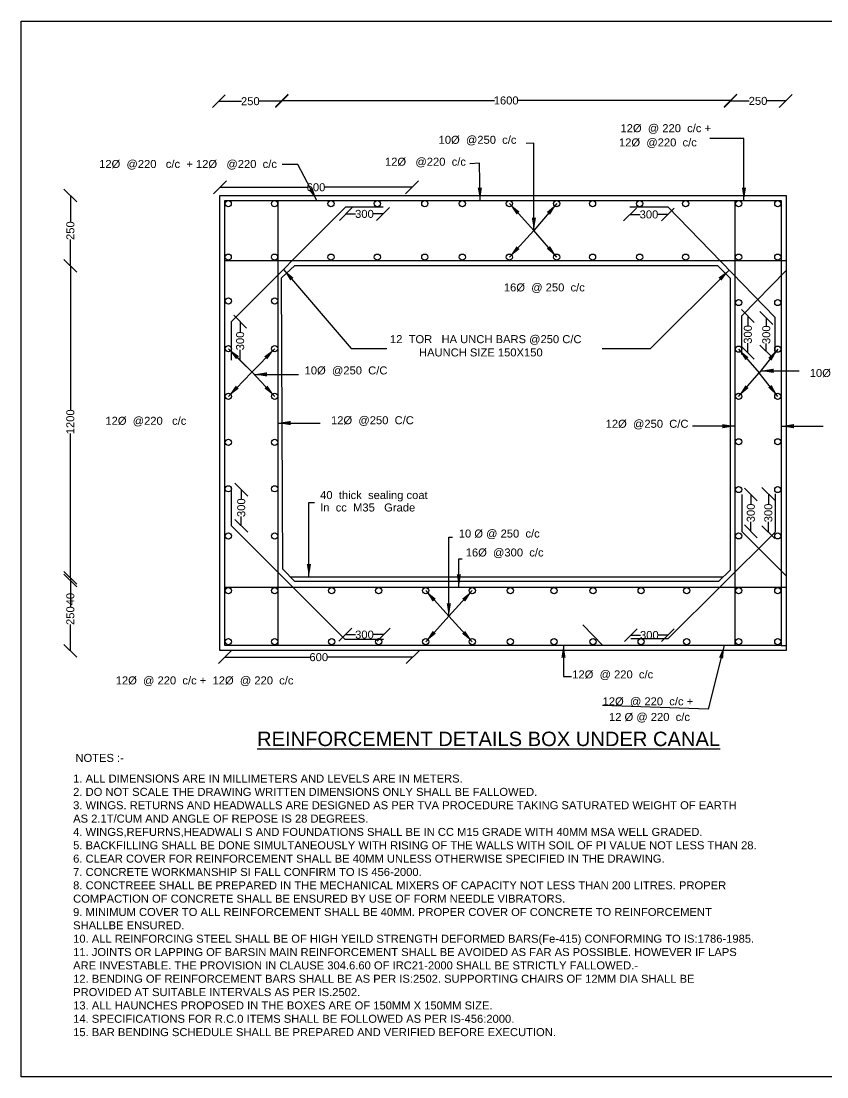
# Model space of a CAD drawing. Header units: millimetres. Extents: x 5763726 to 5769512, y 20981177 to 20984478.
# Drawn here: x 5763726 to 5766243, y 20981182 to 20984478 of the extents above; entities that cross this region are included whole.
import ezdxf

# ---------------------------------------------------------------- set-up
doc = ezdxf.new("R2010")
doc.units = ezdxf.units.MM
doc.header["$MEASUREMENT"] = 0
for name, color, linetype in [('DIMENSIONS', 7, 'Continuous'), ('DRAWING', 7, 'Continuous'), ('TEXT', 1, 'Continuous')]:
    doc.layers.add(name, color=color, linetype=linetype)
doc.styles.get("Standard").update_dxf_attribs({"font": 'arial.ttf', "height": 25})
doc.dimstyles.get("Standard").update_dxf_attribs({"dimtxt": 25, "dimasz": 40, "dimexe": 0.18, "dimexo": 0.0625, "dimgap": 0.09, "dimtad": 0, "dimdec": 0, "dimzin": 0, "dimdsep": 46, "dimtxsty": 'Standard', "dimblk": 'OBLIQUE', "dimcen": 0.09, "dimse1": 1, "dimse2": 1, "dimadec": 0, "dimazin": 0, "dimtfac": 1, "dimtdec": 0, "dimtofl": 0, "dimtmove": 0, "dimatfit": 3, "dimfxl": 1, "dimtolj": 1, "dimtzin": 0, "dimarcsym": 0})

# ---------------------------------------------------------------- blocks, each defined once
blk = doc.blocks.new('_Oblique')
at = {"color": 0, "linetype": 'ByBlock', "lineweight": -2}
blk.add_line((-0.5, -0.5), (0.5, 0.5), dxfattribs=at)
blk = doc.blocks.new('*D4')
at = {"layer": 'Defpoints', "color": 0, "transparency": 16777216}
for p in [(5764347.2, 20983934), (5764947, 20983959.5), (5764947, 20983949.6)]:
    blk.add_point(p, dxfattribs=at)
at = {"layer": 'DIMENSIONS', "color": 0, "lineweight": -2, "transparency": 16777216}
for p, q in [((5764347.2, 20983959.5), (5764619.4, 20983959.5)), ((5764947, 20983959.5), (5764674.8, 20983959.5))]:
    blk.add_line(p, q, dxfattribs=at)
at = {"layer": 'DIMENSIONS', "color": 0, "lineweight": -2, "transparency": 16777216, "xscale": 40, "yscale": 40, "zscale": 40, "rotation": 180}
blk.add_blockref('_Oblique', (5764347.2, 20983959.5), dxfattribs=at)
at = {"layer": 'DIMENSIONS', "color": 0, "lineweight": -2, "transparency": 16777216, "xscale": 40, "yscale": 40, "zscale": 40}
blk.add_blockref('_Oblique', (5764947, 20983959.5), dxfattribs=at)
at = {"layer": 'DIMENSIONS', "color": 0, "transparency": 16777216, "insert": (5764647.1, 20983959.5), "char_height": 25, "attachment_point": 5}
blk.add_mtext('\\A1;600', dxfattribs=at)
blk = doc.blocks.new('*D5')
at = {"layer": 'Defpoints', "color": 0, "transparency": 16777216}
for p in [(5764740.4, 20983898.1), (5764856.5, 20983898.1), (5764856.5, 20983876.3)]:
    blk.add_point(p, dxfattribs=at)
at = {"layer": 'DIMENSIONS', "color": 0, "lineweight": -2, "transparency": 16777216}
for p, q in [((5764740.4, 20983876.3), (5764770.8, 20983876.3)), ((5764856.5, 20983876.3), (5764826.1, 20983876.3))]:
    blk.add_line(p, q, dxfattribs=at)
at = {"layer": 'DIMENSIONS', "color": 0, "lineweight": -2, "transparency": 16777216, "xscale": 40, "yscale": 40, "zscale": 40, "rotation": 180}
blk.add_blockref('_Oblique', (5764740.4, 20983876.3), dxfattribs=at)
at = {"layer": 'DIMENSIONS', "color": 0, "lineweight": -2, "transparency": 16777216, "xscale": 40, "yscale": 40, "zscale": 40}
blk.add_blockref('_Oblique', (5764856.5, 20983876.3), dxfattribs=at)
at = {"layer": 'DIMENSIONS', "color": 0, "transparency": 16777216, "insert": (5764798.5, 20983876.3), "char_height": 25, "attachment_point": 5}
blk.add_mtext('\\A1;300', dxfattribs=at)
blk = doc.blocks.new('*D6')
at = {"layer": 'Defpoints', "color": 0, "transparency": 16777216}
for p in [(5765627.7, 20983898.8), (5765746.2, 20983898.8), (5765746.2, 20983874.7)]:
    blk.add_point(p, dxfattribs=at)
at = {"layer": 'DIMENSIONS', "color": 0, "lineweight": -2, "transparency": 16777216}
for p, q in [((5765627.7, 20983874.7), (5765659.3, 20983874.7)), ((5765746.2, 20983874.7), (5765714.6, 20983874.7))]:
    blk.add_line(p, q, dxfattribs=at)
at = {"layer": 'DIMENSIONS', "color": 0, "lineweight": -2, "transparency": 16777216, "xscale": 40, "yscale": 40, "zscale": 40, "rotation": 180}
blk.add_blockref('_Oblique', (5765627.7, 20983874.7), dxfattribs=at)
at = {"layer": 'DIMENSIONS', "color": 0, "lineweight": -2, "transparency": 16777216, "xscale": 40, "yscale": 40, "zscale": 40}
blk.add_blockref('_Oblique', (5765746.2, 20983874.7), dxfattribs=at)
at = {"layer": 'DIMENSIONS', "color": 0, "transparency": 16777216, "insert": (5765687, 20983874.7), "char_height": 25, "attachment_point": 5}
blk.add_mtext('\\A1;300', dxfattribs=at)
blk = doc.blocks.new('*D7')
at = {"layer": 'Defpoints', "color": 0, "transparency": 16777216}
for p in [(5764382.8, 20983540.1), (5764382.8, 20983419.4), (5764410.3, 20983419.4)]:
    blk.add_point(p, dxfattribs=at)
at = {"layer": 'DIMENSIONS', "color": 0, "lineweight": -2, "transparency": 16777216}
for p, q in [((5764410.3, 20983540.1), (5764410.3, 20983507.4)), ((5764410.3, 20983419.4), (5764410.3, 20983452.1))]:
    blk.add_line(p, q, dxfattribs=at)
at = {"layer": 'DIMENSIONS', "color": 0, "lineweight": -2, "transparency": 16777216, "xscale": 40, "yscale": 40, "zscale": 40}
for p, rotation in [((5764410.3, 20983540.1), 90), ((5764410.3, 20983419.4), 270)]:
    blk.add_blockref('_Oblique', p, dxfattribs=dict(at, rotation=rotation))
at = {"layer": 'DIMENSIONS', "color": 0, "transparency": 16777216, "insert": (5764410.3, 20983479.7), "char_height": 25, "attachment_point": 5, "rotation": 90}
blk.add_mtext('\\A1;300', dxfattribs=at)
blk = doc.blocks.new('*D8')
at = {"layer": 'Defpoints', "color": 0, "transparency": 16777216}
for p in [(5765977.1, 20983557.8), (5765977.1, 20983442.5), (5765995.9, 20983442.5)]:
    blk.add_point(p, dxfattribs=at)
at = {"layer": 'DIMENSIONS', "color": 0, "lineweight": -2, "transparency": 16777216}
for p, q in [((5765995.9, 20983557.8), (5765995.9, 20983527.8)), ((5765995.9, 20983442.5), (5765995.9, 20983472.5))]:
    blk.add_line(p, q, dxfattribs=at)
at = {"layer": 'DIMENSIONS', "color": 0, "lineweight": -2, "transparency": 16777216, "xscale": 40, "yscale": 40, "zscale": 40}
for p, rotation in [((5765995.9, 20983557.8), 90), ((5765995.9, 20983442.5), 270)]:
    blk.add_blockref('_Oblique', p, dxfattribs=dict(at, rotation=rotation))
at = {"layer": 'DIMENSIONS', "color": 0, "transparency": 16777216, "insert": (5765995.9, 20983500.1), "char_height": 25, "attachment_point": 5, "rotation": 90}
blk.add_mtext('\\A1;300', dxfattribs=at)
blk = doc.blocks.new('*D9')
at = {"layer": 'Defpoints', "color": 0, "transparency": 16777216}
for p in [(5766081.9, 20983551.6), (5766053.5, 20983446.5), (5766083.3, 20983446.5)]:
    blk.add_point(p, dxfattribs=at)
at = {"layer": 'DIMENSIONS', "color": 0, "lineweight": -2, "transparency": 16777216}
for p, q in [((5766053.5, 20983551.6), (5766053.5, 20983526.7)), ((5766053.5, 20983446.5), (5766053.5, 20983471.4))]:
    blk.add_line(p, q, dxfattribs=at)
at = {"layer": 'DIMENSIONS', "color": 0, "lineweight": -2, "transparency": 16777216, "xscale": 40, "yscale": 40, "zscale": 40}
for p, rotation in [((5766053.5, 20983551.6), 90), ((5766053.5, 20983446.5), 270)]:
    blk.add_blockref('_Oblique', p, dxfattribs=dict(at, rotation=rotation))
at = {"layer": 'DIMENSIONS', "color": 0, "transparency": 16777216, "insert": (5766053.5, 20983499.1), "char_height": 25, "attachment_point": 5, "rotation": 90}
blk.add_mtext('\\A1;300', dxfattribs=at)
blk = doc.blocks.new('*D10')
at = {"layer": 'Defpoints', "color": 0, "transparency": 16777216}
for p in [(5764382.9, 20983015.3), (5764382.8, 20982902.7), (5764413.8, 20982902.7)]:
    blk.add_point(p, dxfattribs=at)
at = {"layer": 'DIMENSIONS', "color": 0, "lineweight": -2, "transparency": 16777216}
for p, q in [((5764413.8, 20983015.3), (5764413.8, 20982986.7)), ((5764413.8, 20982902.7), (5764413.8, 20982931.3))]:
    blk.add_line(p, q, dxfattribs=at)
at = {"layer": 'DIMENSIONS', "color": 0, "lineweight": -2, "transparency": 16777216, "xscale": 40, "yscale": 40, "zscale": 40}
for p, rotation in [((5764413.8, 20983015.3), 90), ((5764413.8, 20982902.7), 270)]:
    blk.add_blockref('_Oblique', p, dxfattribs=dict(at, rotation=rotation))
at = {"layer": 'DIMENSIONS', "color": 0, "transparency": 16777216, "insert": (5764413.8, 20982959), "char_height": 25, "attachment_point": 5, "rotation": 90}
blk.add_mtext('\\A1;300', dxfattribs=at)
blk = doc.blocks.new('*D11')
at = {"layer": 'Defpoints', "color": 0, "transparency": 16777216}
for p in [(5765976.6, 20983000.1), (5765976.6, 20982885.2), (5766005.2, 20982885.2)]:
    blk.add_point(p, dxfattribs=at)
at = {"layer": 'DIMENSIONS', "color": 0, "lineweight": -2, "transparency": 16777216}
for p, q in [((5766005.2, 20983000.1), (5766005.2, 20982970.3)), ((5766005.2, 20982885.2), (5766005.2, 20982915))]:
    blk.add_line(p, q, dxfattribs=at)
at = {"layer": 'DIMENSIONS', "color": 0, "lineweight": -2, "transparency": 16777216, "xscale": 40, "yscale": 40, "zscale": 40}
for p, rotation in [((5766005.2, 20983000.1), 90), ((5766005.2, 20982885.2), 270)]:
    blk.add_blockref('_Oblique', p, dxfattribs=dict(at, rotation=rotation))
at = {"layer": 'DIMENSIONS', "color": 0, "transparency": 16777216, "insert": (5766005.2, 20982942.7), "char_height": 25, "attachment_point": 5, "rotation": 90}
blk.add_mtext('\\A1;300', dxfattribs=at)
blk = doc.blocks.new('*D12')
at = {"layer": 'Defpoints', "color": 0, "transparency": 16777216}
for p in [(5766081.1, 20983002.4), (5766059.9, 20982882.8), (5766081.1, 20982882.8)]:
    blk.add_point(p, dxfattribs=at)
at = {"layer": 'DIMENSIONS', "color": 0, "lineweight": -2, "transparency": 16777216}
for p, q in [((5766059.9, 20983002.4), (5766059.9, 20982970.3)), ((5766059.9, 20982882.8), (5766059.9, 20982915))]:
    blk.add_line(p, q, dxfattribs=at)
at = {"layer": 'DIMENSIONS', "color": 0, "lineweight": -2, "transparency": 16777216, "xscale": 40, "yscale": 40, "zscale": 40}
for p, rotation in [((5766059.9, 20983002.4), 90), ((5766059.9, 20982882.8), 270)]:
    blk.add_blockref('_Oblique', p, dxfattribs=dict(at, rotation=rotation))
at = {"layer": 'DIMENSIONS', "color": 0, "transparency": 16777216, "insert": (5766059.9, 20982942.6), "char_height": 25, "attachment_point": 5, "rotation": 90}
blk.add_mtext('\\A1;300', dxfattribs=at)
blk = doc.blocks.new('*D13')
at = {"layer": 'Defpoints', "color": 0, "transparency": 16777216}
for p in [(5764738.7, 20982547.8), (5764858.3, 20982562.6), (5764858.3, 20982547.8)]:
    blk.add_point(p, dxfattribs=at)
at = {"layer": 'DIMENSIONS', "color": 0, "lineweight": -2, "transparency": 16777216}
for p, q in [((5764738.7, 20982562.6), (5764770.8, 20982562.6)), ((5764858.3, 20982562.6), (5764826.2, 20982562.6))]:
    blk.add_line(p, q, dxfattribs=at)
at = {"layer": 'DIMENSIONS', "color": 0, "lineweight": -2, "transparency": 16777216, "xscale": 40, "yscale": 40, "zscale": 40, "rotation": 180}
blk.add_blockref('_Oblique', (5764738.7, 20982562.6), dxfattribs=at)
at = {"layer": 'DIMENSIONS', "color": 0, "lineweight": -2, "transparency": 16777216, "xscale": 40, "yscale": 40, "zscale": 40}
blk.add_blockref('_Oblique', (5764858.3, 20982562.6), dxfattribs=at)
at = {"layer": 'DIMENSIONS', "color": 0, "transparency": 16777216, "insert": (5764798.5, 20982562.6), "char_height": 25, "attachment_point": 5}
blk.add_mtext('\\A1;300', dxfattribs=at)
blk = doc.blocks.new('*D14')
at = {"layer": 'Defpoints', "color": 0, "transparency": 16777216}
for p in [(5765630.4, 20982549.5), (5765745.9, 20982561.2), (5765745.9, 20982549.5)]:
    blk.add_point(p, dxfattribs=at)
at = {"layer": 'DIMENSIONS', "color": 0, "lineweight": -2, "transparency": 16777216}
for p, q in [((5765630.4, 20982561.2), (5765660.5, 20982561.2)), ((5765745.9, 20982561.2), (5765715.8, 20982561.2))]:
    blk.add_line(p, q, dxfattribs=at)
at = {"layer": 'DIMENSIONS', "color": 0, "lineweight": -2, "transparency": 16777216, "xscale": 40, "yscale": 40, "zscale": 40, "rotation": 180}
blk.add_blockref('_Oblique', (5765630.4, 20982561.2), dxfattribs=at)
at = {"layer": 'DIMENSIONS', "color": 0, "lineweight": -2, "transparency": 16777216, "xscale": 40, "yscale": 40, "zscale": 40}
blk.add_blockref('_Oblique', (5765745.9, 20982561.2), dxfattribs=at)
at = {"layer": 'DIMENSIONS', "color": 0, "transparency": 16777216, "insert": (5765688.2, 20982561.2), "char_height": 25, "attachment_point": 5}
blk.add_mtext('\\A1;300', dxfattribs=at)
blk = doc.blocks.new('*D15')
at = {"layer": 'Defpoints', "color": 0, "transparency": 16777216}
for p in [(5764362.6, 20982528.3), (5764948.9, 20982512.8), (5764948.9, 20982492.2)]:
    blk.add_point(p, dxfattribs=at)
at = {"layer": 'DIMENSIONS', "color": 0, "lineweight": -2, "transparency": 16777216}
for p, q in [((5764362.6, 20982492.2), (5764628, 20982492.2)), ((5764948.9, 20982492.2), (5764683.5, 20982492.2))]:
    blk.add_line(p, q, dxfattribs=at)
at = {"layer": 'DIMENSIONS', "color": 0, "lineweight": -2, "transparency": 16777216, "xscale": 40, "yscale": 40, "zscale": 40, "rotation": 180}
blk.add_blockref('_Oblique', (5764362.6, 20982492.2), dxfattribs=at)
at = {"layer": 'DIMENSIONS', "color": 0, "lineweight": -2, "transparency": 16777216, "xscale": 40, "yscale": 40, "zscale": 40}
blk.add_blockref('_Oblique', (5764948.9, 20982492.2), dxfattribs=at)
at = {"layer": 'DIMENSIONS', "color": 0, "transparency": 16777216, "insert": (5764655.8, 20982492.2), "char_height": 25, "attachment_point": 5}
blk.add_mtext('\\A1;600', dxfattribs=at)
blk = doc.blocks.new('*D16')
at = {"layer": 'Defpoints', "color": 0, "transparency": 16777216}
for p in [(5764347.2, 20983934), (5763879.2, 20983714.2), (5763880.1, 20983714.2)]:
    blk.add_point(p, dxfattribs=at)
at = {"layer": 'DIMENSIONS', "color": 0, "lineweight": -2, "transparency": 16777216}
for p, q in [((5763880.1, 20983934), (5763880.1, 20983852)), ((5763880.1, 20983714.2), (5763880.1, 20983796.2))]:
    blk.add_line(p, q, dxfattribs=at)
at = {"layer": 'DIMENSIONS', "color": 0, "lineweight": -2, "transparency": 16777216, "xscale": 40, "yscale": 40, "zscale": 40}
for p, rotation in [((5763880.1, 20983934), 90), ((5763880.1, 20983714.2), 270)]:
    blk.add_blockref('_Oblique', p, dxfattribs=dict(at, rotation=rotation))
at = {"layer": 'DIMENSIONS', "color": 0, "transparency": 16777216, "insert": (5763880.1, 20983824.1), "char_height": 25, "attachment_point": 5, "rotation": 90}
blk.add_mtext('\\A1;250', dxfattribs=at)
blk = doc.blocks.new('*D17')
at = {"layer": 'Defpoints', "color": 0, "transparency": 16777216}
for p in [(5763879.2, 20983714.2), (5763880, 20982740.2), (5763880.1, 20982740.2)]:
    blk.add_point(p, dxfattribs=at)
at = {"layer": 'DIMENSIONS', "color": 0, "lineweight": -2, "transparency": 16777216}
for p, q in [((5763880, 20983714.2), (5763880, 20983263.4)), ((5763880, 20982740.2), (5763880, 20983191))]:
    blk.add_line(p, q, dxfattribs=at)
at = {"layer": 'DIMENSIONS', "color": 0, "lineweight": -2, "transparency": 16777216, "xscale": 40, "yscale": 40, "zscale": 40}
for p, rotation in [((5763880, 20983714.2), 90), ((5763880, 20982740.2), 270)]:
    blk.add_blockref('_Oblique', p, dxfattribs=dict(at, rotation=rotation))
at = {"layer": 'DIMENSIONS', "color": 0, "transparency": 16777216, "insert": (5763880, 20983227.2), "char_height": 25, "attachment_point": 5, "rotation": 90}
blk.add_mtext('\\A1;1200', dxfattribs=at)
blk = doc.blocks.new('*D18')
at = {"layer": 'Defpoints', "color": 0, "transparency": 16777216}
for p in [(5763880, 20982731.9), (5763880.1, 20982740.2), (5763888.2, 20982731.9)]:
    blk.add_point(p, dxfattribs=at)
at = {"layer": 'DIMENSIONS', "color": 0, "lineweight": -2, "transparency": 16777216}
for p, q in [((5763880, 20982740.2), (5763880, 20982731.9)), ((5763880, 20982731.9), (5763880, 20982691.9))]:
    blk.add_line(p, q, dxfattribs=at)
at = {"layer": 'DIMENSIONS', "color": 0, "lineweight": -2, "transparency": 16777216, "xscale": 40, "yscale": 40, "zscale": 40}
for p, rotation in [((5763880, 20982740.2), 90), ((5763880, 20982731.9), 270)]:
    blk.add_blockref('_Oblique', p, dxfattribs=dict(at, rotation=rotation))
at = {"layer": 'DIMENSIONS', "color": 0, "transparency": 16777216, "insert": (5763880, 20982673.5), "char_height": 25, "attachment_point": 5, "rotation": 90}
blk.add_mtext('\\A1;40', dxfattribs=at)
blk = doc.blocks.new('*D19')
at = {"layer": 'Defpoints', "color": 0, "transparency": 16777216}
for p in [(5763880, 20982731.9), (5763880, 20982511.9), (5763880, 20982511.9)]:
    blk.add_point(p, dxfattribs=at)
at = {"layer": 'DIMENSIONS', "color": 0, "lineweight": -2, "transparency": 16777216}
for p, q in [((5763880, 20982731.9), (5763880, 20982649.8)), ((5763880, 20982511.9), (5763880, 20982594))]:
    blk.add_line(p, q, dxfattribs=at)
at = {"layer": 'DIMENSIONS', "color": 0, "lineweight": -2, "transparency": 16777216, "xscale": 40, "yscale": 40, "zscale": 40}
for p, rotation in [((5763880, 20982731.9), 90), ((5763880, 20982511.9), 270)]:
    blk.add_blockref('_Oblique', p, dxfattribs=dict(at, rotation=rotation))
at = {"layer": 'DIMENSIONS', "color": 0, "transparency": 16777216, "insert": (5763880, 20982621.9), "char_height": 25, "attachment_point": 5, "rotation": 90}
blk.add_mtext('\\A1;250', dxfattribs=at)
blk = doc.blocks.new('*D20')
at = {"layer": 'Defpoints', "color": 0, "transparency": 16777216}
for p in [(5764343.6, 20984226.4), (5764540.4, 20984228.2), (5764540.4, 20984228.2)]:
    blk.add_point(p, dxfattribs=at)
at = {"layer": 'DIMENSIONS', "color": 0, "lineweight": -2, "transparency": 16777216}
for p, q in [((5764343.6, 20984228.2), (5764414.1, 20984228.2)), ((5764540.4, 20984228.2), (5764469.9, 20984228.2))]:
    blk.add_line(p, q, dxfattribs=at)
at = {"layer": 'DIMENSIONS', "color": 0, "lineweight": -2, "transparency": 16777216, "xscale": 40, "yscale": 40, "zscale": 40, "rotation": 180}
blk.add_blockref('_Oblique', (5764343.6, 20984228.2), dxfattribs=at)
at = {"layer": 'DIMENSIONS', "color": 0, "lineweight": -2, "transparency": 16777216, "xscale": 40, "yscale": 40, "zscale": 40}
blk.add_blockref('_Oblique', (5764540.4, 20984228.2), dxfattribs=at)
at = {"layer": 'DIMENSIONS', "color": 0, "transparency": 16777216, "insert": (5764442, 20984228.2), "char_height": 25, "attachment_point": 5}
blk.add_mtext('\\A1;250', dxfattribs=at)
blk = doc.blocks.new('*D21')
at = {"layer": 'Defpoints', "color": 0, "transparency": 16777216}
for p in [(5764540.4, 20984228.2), (5765941.6, 20984230.5), (5765941.6, 20984228.2)]:
    blk.add_point(p, dxfattribs=at)
at = {"layer": 'DIMENSIONS', "color": 0, "lineweight": -2, "transparency": 16777216}
for p, q in [((5764540.4, 20984230.5), (5765204.8, 20984230.5)), ((5765941.6, 20984230.5), (5765277.2, 20984230.5))]:
    blk.add_line(p, q, dxfattribs=at)
at = {"layer": 'DIMENSIONS', "color": 0, "lineweight": -2, "transparency": 16777216, "xscale": 40, "yscale": 40, "zscale": 40, "rotation": 180}
blk.add_blockref('_Oblique', (5764540.4, 20984230.5), dxfattribs=at)
at = {"layer": 'DIMENSIONS', "color": 0, "lineweight": -2, "transparency": 16777216, "xscale": 40, "yscale": 40, "zscale": 40}
blk.add_blockref('_Oblique', (5765941.6, 20984230.5), dxfattribs=at)
at = {"layer": 'DIMENSIONS', "color": 0, "transparency": 16777216, "insert": (5765241, 20984230.5), "char_height": 25, "attachment_point": 5}
blk.add_mtext('\\A1;1600', dxfattribs=at)
blk = doc.blocks.new('*D22')
at = {"layer": 'Defpoints', "color": 0, "transparency": 16777216}
for p in [(5765941.6, 20984228.2), (5766113.9, 20984229.1), (5766113.9, 20984229.1)]:
    blk.add_point(p, dxfattribs=at)
at = {"layer": 'DIMENSIONS', "color": 0, "lineweight": -2, "transparency": 16777216}
for p, q in [((5765941.6, 20984229.1), (5765999.8, 20984229.1)), ((5766113.9, 20984229.1), (5766055.6, 20984229.1))]:
    blk.add_line(p, q, dxfattribs=at)
at = {"layer": 'DIMENSIONS', "color": 0, "lineweight": -2, "transparency": 16777216, "xscale": 40, "yscale": 40, "zscale": 40, "rotation": 180}
blk.add_blockref('_Oblique', (5765941.6, 20984229.1), dxfattribs=at)
at = {"layer": 'DIMENSIONS', "color": 0, "lineweight": -2, "transparency": 16777216, "xscale": 40, "yscale": 40, "zscale": 40}
blk.add_blockref('_Oblique', (5766113.9, 20984229.1), dxfattribs=at)
at = {"layer": 'DIMENSIONS', "color": 0, "transparency": 16777216, "insert": (5766027.7, 20984229.1), "char_height": 25, "attachment_point": 5}
blk.add_mtext('\\A1;250', dxfattribs=at)

msp = doc.modelspace()

# ---------------------------------------------------------------- linework, layer by layer
at = {"layer": 'DRAWING', "color": 0}
for points in [[(5769512.4, 20981181.7), (5763726.2, 20981181.7), (5763726.2, 20984478.4), (5769512.4, 20984478.4)], [(5764347.2, 20983934), (5766115.3, 20983934), (5766115.3, 20982512.8), (5764347.2, 20982512.8)], [(5764362.6, 20983918.6), (5766099.9, 20983918.6), (5766099.9, 20982528.3), (5764362.6, 20982528.3)]]:
    msp.add_lwpolyline(points, close=True, dxfattribs=at)
for points in [[(5764382.8, 20983419.4), (5764382.8, 20983540.1), (5764740.4, 20983898.1), (5764856.5, 20983898.1)], [(5764528, 20983918.6), (5764528, 20982528.3)], [(5765627.7, 20983898.8), (5765746.2, 20983898.8), (5766079.9, 20983553.6), (5766079.9, 20983440.7)], [(5765955.7, 20983918.6), (5765955.7, 20982528.3)], [(5764362.6, 20983730.7), (5766115.3, 20983730.7)], [(5764539.8, 20983676.6), (5764580.6, 20983715.7), (5765901, 20983715.7), (5765940.4, 20983675.3), (5765940.4, 20982763.8), (5765904.2, 20982728.4), (5764580.9, 20982728.4), (5764543.1, 20982766.8), (5764539.8, 20983676.6)], [(5765977.1, 20983437.8), (5765977.1, 20983557.8), (5766115.3, 20983699.4)], [(5764858.3, 20982547.8), (5764738.7, 20982547.8), (5764382.8, 20982902.7), (5764382.9, 20983020.6)], [(5766081.1, 20983002.4), (5766081.1, 20982882.8), (5765745.9, 20982549.5), (5765630.4, 20982549.5)], [(5765976.6, 20983000.1), (5765976.6, 20982885.2), (5766115.3, 20982746)], [(5764566.7, 20982742.8), (5765918.9, 20982742.8)], [(5764362.6, 20982711.4), (5766115.3, 20982711.4)], [(5765480.2, 20982593), (5765543.4, 20982528.3)], [(5766099.9, 20982528.3), (5766115.3, 20982528.3)]]:
    msp.add_lwpolyline(points, dxfattribs=at)
for centre in [(5764373, 20983908.6), (5764517.6, 20983908.6), (5764693.8, 20983908.6), (5764838.7, 20983908.6), (5764987, 20983908.6), (5765104.3, 20983908.6), (5765251.2, 20983908.6), (5765399, 20983908.6), (5765510.8, 20983908.6), (5765658.1, 20983908.6), (5765801.4, 20983908.6), (5765966.9, 20983908.6), (5766089.3, 20983908.6), (5764373, 20983741.4), (5764517.6, 20983741.4), (5764693.8, 20983741.4), (5764838.7, 20983741.4), (5764987, 20983741.4), (5765104.3, 20983741.4), (5765251.2, 20983741.4), (5765399, 20983741.4), (5765510.8, 20983741.4), (5765658.1, 20983741.4), (5765801.4, 20983741.4), (5765966.9, 20983741.4), (5766089.3, 20983741.4), (5764373.6, 20983604.4), (5764518.2, 20983604.4), (5765966.9, 20983599.6), (5766089.3, 20983599.6), (5764373.6, 20983455.5), (5764518.2, 20983455.5), (5765966.9, 20983454.1), (5766089.3, 20983454.1), (5764373.6, 20983306.7), (5764518.2, 20983306.7), (5765966.9, 20983306.7), (5766089.3, 20983306.7), (5764373.6, 20983163.2), (5764518.2, 20983163.2), (5765966.9, 20983164.9), (5766089.3, 20983164.9), (5764373.6, 20983018), (5764518.2, 20983018), (5765966.9, 20983015.7), (5766089.3, 20983015.7), (5764373.6, 20982870.7), (5764518.2, 20982870.7), (5765966.9, 20982871), (5766089.3, 20982871), (5764373.6, 20982700), (5764518.2, 20982700), (5764696.1, 20982700), (5764842.7, 20982700), (5764989.7, 20982700), (5765135.3, 20982700), (5765254.1, 20982700), (5765390.7, 20982700), (5765512.5, 20982700), (5765662.5, 20982700), (5765805, 20982700), (5765966.9, 20982700), (5766089.3, 20982700), (5764373.6, 20982540.5), (5764518.2, 20982540.5), (5764696.1, 20982540.5), (5764842.7, 20982540.5), (5764989.7, 20982540.5), (5765135.3, 20982540.5), (5765254.1, 20982540.5), (5765390.7, 20982540.5), (5765512.5, 20982540.5), (5765662.5, 20982540.5), (5765805, 20982540.5), (5765966.9, 20982540.5), (5766089.3, 20982540.5)]:
    msp.add_circle(centre, 9.65, dxfattribs=at)

# ---------------------------------------------------------------- texts
at = {"layer": 'DIMENSIONS', "color": 0}
msp.add_text('NOTES :-', height=25, dxfattribs=at).set_placement((5763895.9, 20982165.2))
at = {"layer": 'DIMENSIONS', "color": 0, "insert": (5763888.7, 20982125.8), "char_height": 25, "width": 2084.58, "attachment_point": 1}
msp.add_mtext('1. ALL DIMENSIONS ARE IN MILLIMETERS AND LEVELS ARE IN METERS. \\P2. DO NOT SCALE THE DRAWING WRITTEN DIMENSIONS ONLY SHALL BE FALLOWED. \\P3. WINGS. RETURNS AND HEADWALLS ARE DESIGNED AS PER TVA PROCEDURE TAKING SATURATED WEIGHT OF EARTH AS 2.1T/CUM AND ANGLE OF REPOSE IS 28 DEGREES. \\P4. WINGS,REFURNS,HEADWALI S AND FOUNDATIONS SHALL BE IN CC M15 GRADE WITH 40MM MSA WELL GRADED. \\P5. BACKFILLING SHALL BE DONE SIMULTANEOUSLY WITH RISING OF THE WALLS WITH SOIL OF PI VALUE NOT LESS THAN 28. \\P6. CLEAR COVER FOR REINFORCEMENT SHALL BE 40MM UNLESS OTHERWISE SPECIFIED IN THE DRAWING. \\P7. CONCRETE WORKMANSHIP SI FALL CONFIRM TO IS 456-2000. \\P8. CONCTREEE SHALL BE PREPARED IN THE MECHANICAL MIXERS OF CAPACITY NOT LESS THAN 200 LITRES. PROPER COMPACTION OF CONCRETE SHALL BE ENSURED BY USE OF FORM NEEDLE VIBRATORS.\\P9. MINIMUM COVER TO ALL REINFORCEMENT SHALL BE 40MM. PROPER COVER OF CONCRETE TO REINFORCEMENT SHALLBE ENSURED. \\P10. ALL REINFORCING STEEL SHALL BE OF HIGH YEILD STRENGTH DEFORMED BARS(Fe-415) CONFORMING TO IS:1786-1985. \\P11. JOINTS OR LAPPING OF BARSIN MAIN REINFORCEMENT SHALL BE AVOIDED AS FAR AS POSSIBLE. HOWEVER IF LAPS ARE INVESTABLE. THE PROVISION IN CLAUSE 304.6.60 OF IRC21-2000 SHALL BE STRICTLY FALLOWED.-\\P12. BENDING OF REINFORCEMENT BARS SHALL BE AS PER IS:2502. SUPPORTING CHAIRS OF 12MM DIA SHALL BE PROVIDED AT SUITABLE INTERVALS AS PER IS.2502. \\P13. ALL HAUNCHES PROPOSED IN THE BOXES ARE OF 150MM X 150MM SIZE. \\P14. SPECIFICATIONS FOR R.C.0 ITEMS SHALL BE FOLLOWED AS PER IS-456:2000. \\P15. BAR BENDING SCHEDULE SHALL BE PREPARED AND VERIFIED BEFORE EXECUTION. ', dxfattribs=at)
at = {"layer": 'TEXT', "color": 0}
for s, height, p in [('12Ø  @ 220  c/c +', 25, (5765598.1, 20984131.6)), ('10Ø  @250  c/c', 25, (5765030.1, 20984095.3)), ('12Ø  @220  c/c', 25, (5765593.4, 20984087.2)), ('12Ø  @220   c/c  + 12Ø   @220  c/c', 25, (5763969.9, 20984019.8)), ('12Ø   @220  c/c', 25, (5764862.6, 20984026.9)), ('16Ø  @ 250  c/c', 25, (5765233.9, 20983634.4)), ('12  TOR   HA UNCH BARS @250 C/C', 25, (5764878.2, 20983472.8)), ('HAUNCH SIZE 150X150', 25, (5764968.8, 20983431.4)), ('10Ø  @250  C/C', 25, (5764611.6, 20983375.2)), ('10Ø  @250   c/c', 25, (5766189.2, 20983367.1)), ('12Ø  @220   c/c', 25, (5763989.4, 20983217.9)), ('12Ø  @250  C/C', 25, (5764694.1, 20983219.6)), ('12Ø  @250  C/C', 25, (5765551.8, 20983208.6)), ('40  thick  sealing coat', 25, (5764660.1, 20982986)), ('In  cc  M35   Grade', 25, (5764660.1, 20982947.2)), ('10 Ø @ 250  c/c', 25, (5765093.1, 20982865.8)), ('16Ø  @300  c/c', 25, (5765114.7, 20982806.7)), ('12Ø  @ 220  c/c', 25, (5765447.4, 20982426)), ('12Ø  @ 220  c/c +  12Ø  @ 220  c/c', 25, (5764021.7, 20982407.2)), ('12Ø  @ 220  c/c +', 25, (5765542.2, 20982341.8)), ('12 Ø @ 220  c/c', 25, (5765562.2, 20982293.1)), ('%%UREINFORCEMENT DETAILS BOX UNDER CANAL', 45, (5764463.2, 20982214.7))]:
    msp.add_text(s, height=height, dxfattribs=at).set_placement(p)

# ---------------------------------------------------------------- dimensions: what is measured, and where the dimension line sits
at = {"layer": 'DIMENSIONS', "color": 0}
for base, p1, p2, text, picture, middle in [((5764540.4, 20984228.2), (5764343.6, 20984226.4), (5764540.4, 20984228.2), '250', '*D20', (5764442, 20984228.2)), ((5765941.6, 20984230.5), (5764540.4, 20984228.2), (5765941.6, 20984228.2), '1600', '*D21', (5765241, 20984230.5)), ((5766113.9, 20984229.1), (5765941.6, 20984228.2), (5766113.9, 20984229.1), '250', '*D22', (5766027.7, 20984229.1)), ((5764947, 20983959.5), (5764347.2, 20983934), (5764947, 20983949.6), '600', '*D4', (5764647.1, 20983959.5)), ((5764856.5, 20983876.3), (5764740.4, 20983898.1), (5764856.5, 20983898.1), '300', '*D5', (5764798.5, 20983876.3)), ((5765746.2, 20983874.7), (5765627.7, 20983898.8), (5765746.2, 20983898.8), '300', '*D6', (5765687, 20983874.7)), ((5764858.3, 20982562.6), (5764738.7, 20982547.8), (5764858.3, 20982547.8), '300', '*D13', (5764798.5, 20982562.6)), ((5765745.9, 20982561.2), (5765630.4, 20982549.5), (5765745.9, 20982549.5), '300', '*D14', (5765688.2, 20982561.2)), ((5764948.9, 20982492.2), (5764362.6, 20982528.3), (5764948.9, 20982512.8), '600', '*D15', (5764655.8, 20982492.2))]:
    dim = msp.add_linear_dim(base=base, p1=p1, p2=p2, text=text, dimstyle='Standard', dxfattribs=at)
    dim.commit()
    dim.dimension.update_dxf_attribs({"geometry": picture, "text_midpoint": middle})
for base, p1, p2, text, picture, middle in [((5763880.1, 20983714.2), (5764347.2, 20983934), (5763879.2, 20983714.2), '250', '*D16', (5763880.1, 20983824.1)), ((5763880, 20982740.2), (5763879.2, 20983714.2), (5763880.1, 20982740.2), '1200', '*D17', (5763880, 20983227.2)), ((5765995.9, 20983442.5), (5765977.1, 20983557.8), (5765977.1, 20983442.5), '300', '*D8', (5765995.9, 20983500.1)), ((5766053.5, 20983446.5), (5766081.9, 20983551.6), (5766083.3, 20983446.5), '300', '*D9', (5766053.5, 20983499.1)), ((5764410.3, 20983419.4), (5764382.8, 20983540.1), (5764382.8, 20983419.4), '300', '*D7', (5764410.3, 20983479.7)), ((5764413.8, 20982902.7), (5764382.9, 20983015.3), (5764382.8, 20982902.7), '300', '*D10', (5764413.8, 20982959)), ((5766005.2, 20982885.2), (5765976.6, 20983000.1), (5765976.6, 20982885.2), '300', '*D11', (5766005.2, 20982942.7)), ((5766059.9, 20982882.8), (5766081.1, 20983002.4), (5766081.1, 20982882.8), '300', '*D12', (5766059.9, 20982942.6)), ((5763880, 20982731.9), (5763880.1, 20982740.2), (5763888.2, 20982731.9), '40', '*D18', (5763880, 20982673.5)), ((5763880, 20982511.9), (5763880, 20982731.9), (5763880, 20982511.9), '250', '*D19', (5763880, 20982621.9))]:
    dim = msp.add_linear_dim(base=base, p1=p1, p2=p2, angle=90, text=text, dimstyle='Standard', dxfattribs=at)
    dim.commit()
    dim.dimension.update_dxf_attribs({"geometry": picture, "text_midpoint": middle})

# ---------------------------------------------------------------- leaders
for points in [[(5765327.7, 20983824.8), (5765327.7, 20984097.5), (5765303.3, 20984095.9)], [(5765983.7, 20983918.6), (5765983.7, 20984111.5), (5765877.5, 20984111.5)], [(5764649.5, 20983918.6), (5764590.6, 20984030.6), (5764541.7, 20984031)], [(5765159.6, 20983918.6), (5765157.3, 20984034.8), (5765128, 20984032.5)], [(5764545.8, 20983703.3), (5764757.1, 20983456), (5764868.2, 20983456)], [(5765937.2, 20983701.2), (5765690.4, 20983455.5), (5765541.3, 20983455.5)], [(5764454.3, 20983375.3), (5764593, 20983375.3)], [(5766036, 20983386.5), (5766156.2, 20983386.5)], [(5764528, 20983223.4), (5764660.5, 20983223.4)], [(5765955.7, 20983213.6), (5765823.2, 20983213.6)], [(5766099.9, 20983213.6), (5766231.3, 20983213.6)], [(5764625, 20982742.8), (5764625, 20982975.1), (5764642.4, 20982975.1)], [(5765062, 20982620), (5765062, 20982866.8), (5765073.2, 20982866.8)], [(5765093.4, 20982711.4), (5765093.4, 20982798.9), (5765103.5, 20982798.9)], [(5765420.1, 20982531.1), (5765420.1, 20982431.8), (5765444.6, 20982431.8)], [(5765922, 20982528.3), (5765871.5, 20982329.5), (5765542.2, 20982341.8)]]:
    msp.add_leader(points, dimstyle='Standard', override={"dimgap": 0.09, "dimtad": 0}, dxfattribs=at)
at = {"layer": 'DRAWING', "color": 0}
for points, override in [([(5765251.2, 20983908.6), (5765327.7, 20983824.8)], {"dimgap": 0.09, "dimtad": 0}), ([(5765399, 20983908.6), (5765327.7, 20983824.8)], {"dimasz": 40, "dimgap": 0.09, "dimtad": 0}), ([(5765251.2, 20983741.4), (5765327.7, 20983824.8)], {"dimgap": 0.09, "dimtad": 0}), ([(5765399, 20983741.4), (5765327.7, 20983824.8)], {"dimgap": 0.09, "dimtad": 0}), ([(5764373.6, 20983455.5), (5764447, 20983383.2)], {"dimgap": 0.09, "dimtad": 0}), ([(5764518.2, 20983455.5), (5764445.2, 20983381.4)], {"dimgap": 0.09, "dimtad": 0}), ([(5765966.9, 20983454.1), (5766031.3, 20983380.6)], {"dimgap": 0.09, "dimtad": 0}), ([(5766089.3, 20983454.1), (5766031.3, 20983380.6)], {"dimgap": 0.09, "dimtad": 0}), ([(5764373.6, 20983306.7), (5764445.2, 20983381.4)], {"dimgap": 0.09, "dimtad": 0}), ([(5764518.2, 20983306.7), (5764447, 20983383.2)], {"dimgap": 0.09, "dimtad": 0}), ([(5765966.9, 20983306.7), (5766031.3, 20983380.6)], {"dimgap": 0.09, "dimtad": 0}), ([(5766089.3, 20983306.7), (5766031.3, 20983380.6)], {"dimgap": 0.09, "dimtad": 0}), ([(5764989.7, 20982700), (5765062, 20982620)], {"dimgap": 0.09, "dimtad": 0}), ([(5765135.3, 20982700), (5765062, 20982620)], {"dimgap": 0.09, "dimtad": 0}), ([(5764989.7, 20982540.5), (5765062, 20982620)], {"dimgap": 0.09, "dimtad": 0}), ([(5765135.3, 20982540.5), (5765062, 20982620)], {"dimgap": 0.09, "dimtad": 0})]:
    msp.add_leader(points, dimstyle='Standard', override=override, dxfattribs=at)

doc.saveas('drawing.dxf')
